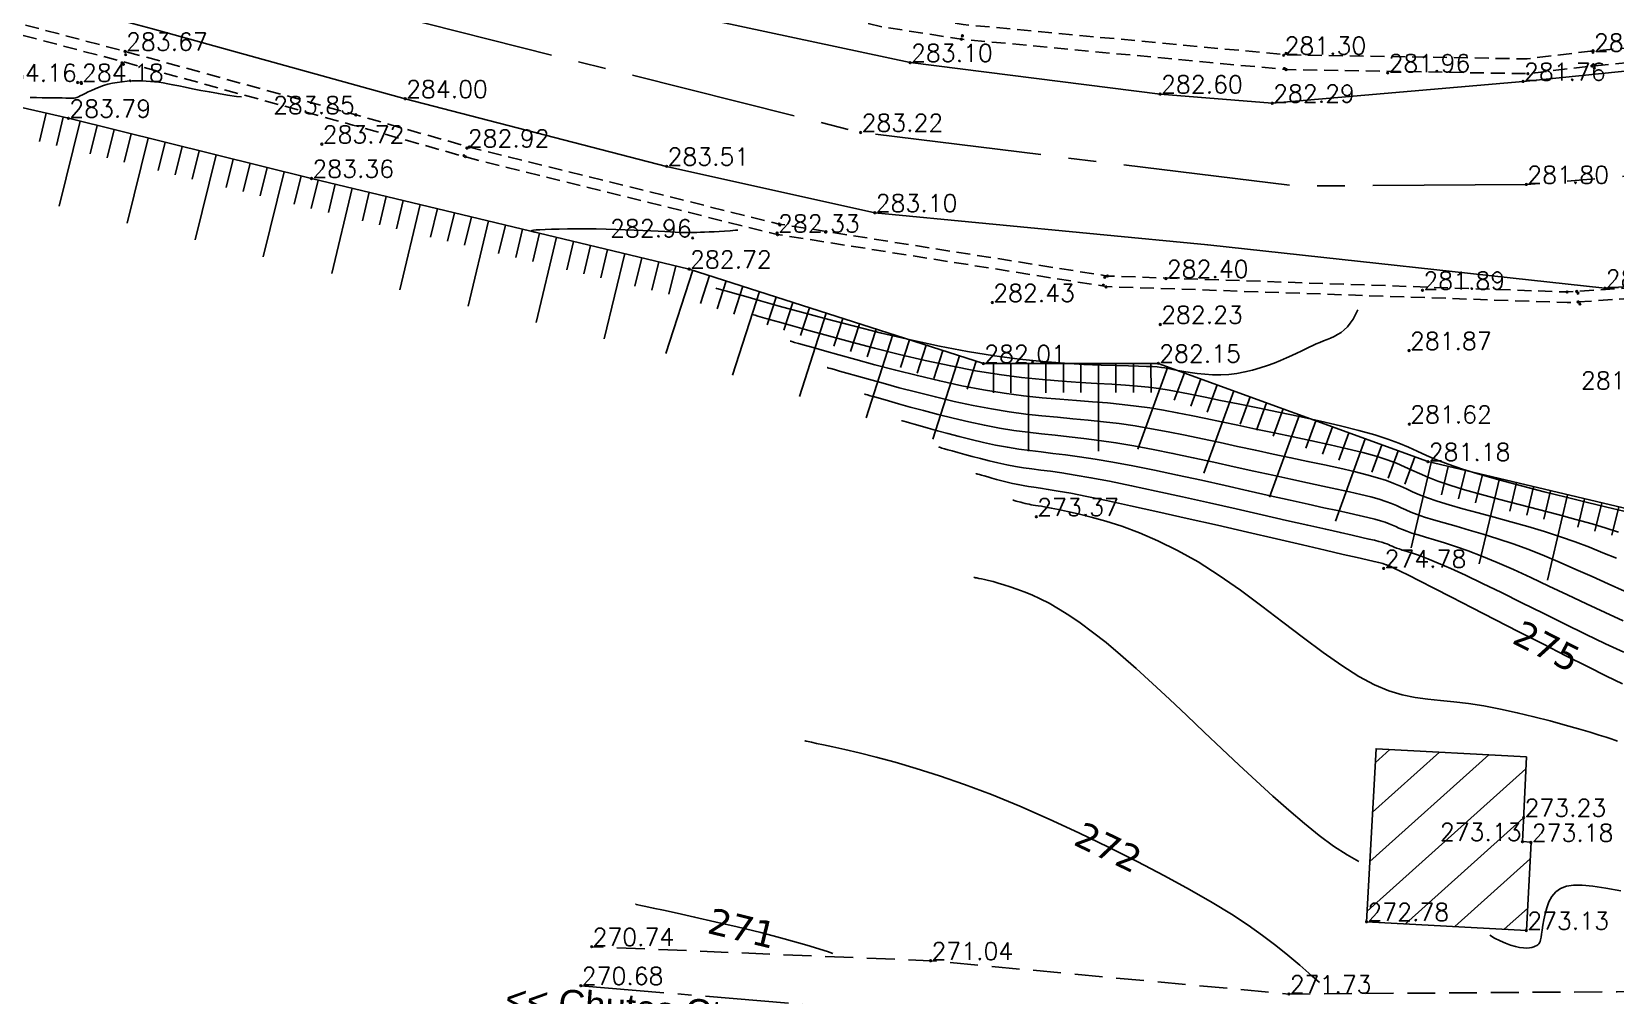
# Model space of a CAD drawing. Extents: x 524954 to 526204, y 9523489 to 9524010.
# Drawn here: x 525035.3 to 525125.8, y 9523723.8 to 9523778.9 of the extents above; entities that cross this region are included whole.
import ezdxf
from ezdxf.enums import TextEntityAlignment as Align

# ---------------------------------------------------------------- set-up
doc = ezdxf.new("R2010")
doc.units = 0
doc.header["$PDMODE"] = 33
doc.header["$PDSIZE"] = 0.1
doc.linetypes.add('AXES2', pattern=[28.575, 19.05, -3.175, 3.175, -3.175])
doc.linetypes.add('CACHE2', pattern=[4.7625, 3.175, -1.5875])
for name, color, linetype in [('Axe_Piste', 3, 'AXES2'), ('Axe_Route_Existante', 1, 'AXES2'), ('Bati', 6, 'Continuous'), ('Bati_H', 1, 'Continuous'), ('Bord_Route_Existante', 6, 'Continuous'), ('Borde_Piste', 7, 'CACHE2'), ('Caniveau', 5, 'CACHE2'), ('Cloture', 7, 'Continuous'), ('CN_01_00', 3, 'Continuous'), ('CN_02_00', 4, 'Continuous'), ('CN_05_00', 6, 'Continuous'), ('CN_10_00', 1, 'Continuous'), ('Cotation Courbes de niveau', 7, 'Continuous'), ('Haut_Talus', 30, 'Continuous'), ('Talus', 2, 'Continuous'), ('TopoAlt', 3, 'Continuous'), ('TOPOJIS', 7, 'Continuous'), ('Toponomie', 7, 'CACHE2')]:
    doc.layers.add(name, color=color, linetype=linetype)
doc.styles.add('Simplex 1.0', font='Simplex.shx', dxfattribs={"width": 0.99, "height": 1})
doc.styles.get("Standard").update_dxf_attribs({"font": 'arial.ttf'})
doc.styles.add('Verdana 1.0', font='verdana.ttf', dxfattribs={"width": 0.99, "height": 1})

# ---------------------------------------------------------------- blocks, each defined once
blk = doc.blocks.new('TCPOINT M')
at = {"color": 0}
blk.add_point((0, 0), dxfattribs=at)
at = {"layer": 'TopoAlt', "style": 'Simplex 1.0', "width": 0.99}
blk.add_attdef('ALT', (0.15, 0.15), '', height=1, dxfattribs=at)

msp = doc.modelspace()

# ---------------------------------------------------------------- hatches: boundary and pattern name
at = {"layer": 'Bati_H'}
h = msp.add_hatch(dxfattribs=at)
h.set_pattern_fill('_U', color=256, scale=2, angle=221.86122, style=0, pattern_type=0)
h.set_pattern_definition([(221.86122381, (0, 0), (1.3346573464, -1.4895266925), [])])
h.paths.add_polyline_path([(525120.684, 9523727.547), (525111.558, 9523728.048), (525112.1, 9523737.924), (525120.691, 9523737.453), (525120.462, 9523732.619), (525120.943, 9523732.594), (525120.961, 9523732.593)])

# ---------------------------------------------------------------- linework, layer by layer
at = {"layer": 'Axe_Piste', "ltscale": 0.25, "flags": 128}
msp.add_lwpolyline([(525066.696, 9523724.397), (525085.951, 9523722.773), (525106.549, 9523720.679), (525125.937, 9523721.609), (525145.104, 9523722.079), (525164.844, 9523721.17), (525176.151, 9523721.612), (525180.37, 9523722.005), (525195.763, 9523727.11), (525207.279, 9523734.847)], dxfattribs=at)
at = {"layer": 'Axe_Route_Existante', "ltscale": 0.5, "flags": 128}
msp.add_lwpolyline([(524973.101, 9523802.49), (525007.26, 9523792.779), (525027.54, 9523787.364), (525056.127, 9523779.755), (525082.674, 9523773.102), (525107.546, 9523770.048), (525120.684, 9523770.139), (525151.777, 9523772.648), (525176.899, 9523773.894), (525199.324, 9523771.095), (525218.337, 9523765.264), (525227.192, 9523761.534), (525233.843, 9523758.094), (525246.468, 9523751.167), (525256.506, 9523745.531), (525267.014, 9523739.694), (525277.691, 9523733.704), (525288.849, 9523727.299), (525294.632, 9523724.022), (525301.927, 9523719.966), (525310.691, 9523715.333), (525328.32, 9523705.784), (525328.32, 9523705.784), (525337.316, 9523700.691), (525351.138, 9523692.703), (525363.696, 9523685.45), (525368.801, 9523682.627), (525375.475, 9523679.109), (525390.225, 9523670.468), (525400.9, 9523665.019), (525419.619, 9523658.456), (525435.368, 9523656.046), (525454.334, 9523656.625), (525476.288, 9523660.734), (525488.784, 9523664.768), (525501.859, 9523668.012), (525521.809, 9523675.315), (525541.116, 9523687.802), (525552.62, 9523697.708), (525562.351, 9523710.18), (525568.681, 9523722.572), (525575.059, 9523738.704), (525576.995, 9523751.051), (525577.798, 9523776.069), (525576.166, 9523799.52), (525574.181, 9523815.429), (525572.049, 9523834.204), (525569.92, 9523851.041), (525567.326, 9523868.19), (525565.579, 9523885.379), (525563.689, 9523903.219), (525561.356, 9523920.701), (525558.839, 9523938.161)], dxfattribs=at)
at = {"layer": 'Bati', "flags": 128}
msp.add_lwpolyline([(525120.684, 9523727.547), (525111.558, 9523728.048), (525112.1, 9523737.924), (525120.691, 9523737.453), (525120.462, 9523732.619), (525120.943, 9523732.594), (525120.961, 9523732.593)], close=True, dxfattribs=at)
at = {"layer": 'Bord_Route_Existante', "flags": 128}
for points in [[(525221.578, 9523770.941), (525214.394, 9523773.56), (525201.773, 9523777.091), (525187.993, 9523779.477), (525178.148, 9523780.174), (525172.157, 9523780.555), (525166.33, 9523780.26), (525154.489, 9523779.368), (525145.368, 9523778.551), (525120.497, 9523776.02), (525106.173, 9523774.773), (525099.776, 9523775.298), (525085.501, 9523777.091), (525074.621, 9523779.414), (525059.705, 9523783.331), (525044.394, 9523787.379), (525028.625, 9523791.594), (525012.747, 9523795.824), (524999.188, 9523799.53), (524974.162, 9523806.373)], [(525125.167, 9523764.211), (525102.493, 9523766.683), (525102.493, 9523766.683), (525083.482, 9523768.521), (525071.595, 9523771.17), (525056.669, 9523775.03), (525042.24, 9523779.013), (525025.367, 9523783.534), (525010.659, 9523787.6), (524993.307, 9523792.15), (524972.341, 9523799.079)]]:
    msp.add_lwpolyline(points, dxfattribs=at)
at = {"layer": 'Borde_Piste', "ltscale": 0.5, "flags": 128}
msp.add_lwpolyline([(525212.973, 9523742.341), (525203.898, 9523734.41), (525194.217, 9523728.943), (525187.982, 9523726.885), (525179.245, 9523725.54), (525165.092, 9523724.478), (525145.1, 9523724.771), (525125.872, 9523724.052), (525107.126, 9523723.919), (525086.665, 9523725.819), (525067.313, 9523726.621)], dxfattribs=at)
at = {"layer": 'Caniveau', "ltscale": 0.25, "flags": 128}
for points in [[(524975.141, 9523808.618), (525000.68, 9523801.804), (525030.01, 9523793.854), (525045.477, 9523789.732), (525059.166, 9523786.012), (525065.902, 9523784.25), (525084.094, 9523779.959), (525088.525, 9523779.269), (525107.014, 9523777.537), (525120.727, 9523777.307), (525124.339, 9523777.743), (525144.189, 9523779.476), (525152.038, 9523780.016), (525158.051, 9523780.697), (525172.163, 9523781.399), (525172.115, 9523781.335), (525186.089, 9523780.714), (525201.95, 9523777.916), (525212.887, 9523775.146), (525221.806, 9523771.933), (525221.948, 9523771.873)], [(525221.578, 9523770.941), (525212.633, 9523774.341), (525201.773, 9523777.091), (525185.999, 9523779.874), (525185.993, 9523779.938), (525172.157, 9523780.555), (525158.119, 9523779.856), (525152.114, 9523779.177), (525144.255, 9523778.635), (525124.426, 9523776.904), (525120.771, 9523776.463), (525106.967, 9523776.694), (525088.421, 9523778.432), (525083.932, 9523779.131), (525065.698, 9523783.432), (525058.949, 9523785.198), (525045.258, 9523788.918), (525029.791, 9523793.04), (525029.791, 9523793.04), (525029.791, 9523793.04), (525029.791, 9523793.04), (525000.461, 9523800.99), (524974.924, 9523807.804)], [(525212.523, 9523742.362), (525215.682, 9523749.328), (525216.089, 9523753.459), (525215.342, 9523755.852), (525214.458, 9523757.799), (525213.085, 9523759.336), (525209.663, 9523761.362), (525205.234, 9523762.825), (525198.525, 9523764.528), (525180.8, 9523767.044), (525180.8, 9523767.044), (525161.56, 9523766.927), (525152.174, 9523766.206), (525142.387, 9523765.292), (525123.561, 9523764.031), (525123.01, 9523764), (525096.766, 9523764.91), (525078.02, 9523767.878), (525060.334, 9523772.269), (525053.844, 9523774.11), (525040.68, 9523777.734), (525026.599, 9523781.449), (525022.238, 9523782.572), (525005.16, 9523787.075), (524971.887, 9523797.649)], [(525211.995, 9523742.614), (525215.039, 9523749.294), (525215.396, 9523753.333), (525214.887, 9523755.405), (525213.976, 9523757.187), (525212.811, 9523758.664), (525209.418, 9523760.747), (525205.065, 9523762.245), (525198.408, 9523763.935), (525180.739, 9523766.443), (525180.739, 9523766.443), (525161.591, 9523766.325), (525152.225, 9523765.605), (525142.435, 9523764.691), (525123.599, 9523763.429), (525123.017, 9523763.396), (525096.708, 9523764.308), (525077.9, 9523767.286), (525060.179, 9523771.686), (525053.682, 9523773.529), (525040.523, 9523777.152), (525026.447, 9523780.866), (525022.086, 9523781.988), (525004.992, 9523786.496), (524971.704, 9523797.075)]]:
    msp.add_lwpolyline(points, dxfattribs=at)
at = {"layer": 'Cloture', "flags": 128}
for points in [[(525125.167, 9523764.211), (525144.506, 9523765.617), (525155.934, 9523766.66), (525166.063, 9523767.401), (525176.444, 9523767.315)], [(525111.558, 9523728.048), (525112.1, 9523737.924), (525120.691, 9523737.453)]]:
    msp.add_lwpolyline(points, dxfattribs=at)
at = {"layer": 'CN_01_00', "flags": 128}
for points, elevation in [([(525064.103, 9523767.409), (525064.103, 9523767.409), (525064.102, 9523767.409), (525064.097, 9523767.41), (525064.09, 9523767.412), (525064.077, 9523767.415), (525064.057, 9523767.42), (525064.03, 9523767.427), (525063.994, 9523767.436), (525063.95, 9523767.447), (525063.907, 9523767.46), (525063.878, 9523767.475), (525063.875, 9523767.49), (525063.909, 9523767.507), (525063.992, 9523767.523), (525064.137, 9523767.539), (525064.354, 9523767.554), (525064.653, 9523767.568), (525065.025, 9523767.58), (525065.458, 9523767.589), (525065.941, 9523767.596), (525066.462, 9523767.599), (525067.009, 9523767.599), (525067.57, 9523767.595), (525068.134, 9523767.586), (525068.69, 9523767.572), (525069.23, 9523767.554), (525069.749, 9523767.533), (525070.241, 9523767.511), (525070.7, 9523767.488), (525071.119, 9523767.465), (525071.494, 9523767.445), (525071.818, 9523767.427), (525072.088, 9523767.412), (525072.311, 9523767.401), (525072.5, 9523767.394), (525072.665, 9523767.39), (525072.818, 9523767.388), (525072.969, 9523767.389), (525073.13, 9523767.392), (525073.311, 9523767.397), (525073.522, 9523767.404), (525073.76, 9523767.413), (525074.021, 9523767.424), (525074.302, 9523767.438), (525074.597, 9523767.454), (525074.903, 9523767.474), (525075.216, 9523767.498), (525075.531, 9523767.525), (525075.654, 9523767.537)], 283), ([(525076.527, 9523762.705), (525076.532, 9523762.704), (525076.563, 9523762.695), (525076.646, 9523762.672), (525076.809, 9523762.626), (525077.077, 9523762.55), (525077.477, 9523762.437), (525078.035, 9523762.279), (525078.778, 9523762.069), (525079.722, 9523761.803), (525080.841, 9523761.492), (525082.099, 9523761.151), (525083.461, 9523760.795), (525084.892, 9523760.437), (525086.355, 9523760.093), (525087.814, 9523759.778), (525089.235, 9523759.506), (525090.586, 9523759.288), (525091.861, 9523759.12), (525093.057, 9523758.993), (525094.173, 9523758.898), (525095.205, 9523758.828), (525096.153, 9523758.775), (525097.015, 9523758.729), (525097.787, 9523758.682), (525098.475, 9523758.628), (525099.101, 9523758.563), (525099.695, 9523758.484), (525100.287, 9523758.39), (525100.906, 9523758.278), (525101.582, 9523758.145), (525102.343, 9523757.991), (525103.22, 9523757.812), (525104.231, 9523757.608), (525105.346, 9523757.381), (525106.527, 9523757.138), (525107.734, 9523756.884), (525108.926, 9523756.622), (525110.065, 9523756.358), (525111.11, 9523756.097), (525112.022, 9523755.844), (525112.776, 9523755.602), (525113.402, 9523755.369), (525113.946, 9523755.139), (525114.455, 9523754.908), (525114.973, 9523754.671), (525115.546, 9523754.423), (525116.221, 9523754.16), (525117.042, 9523753.877), (525118.04, 9523753.572), (525119.181, 9523753.251), (525120.414, 9523752.923), (525121.691, 9523752.597), (525122.962, 9523752.282), (525124.177, 9523751.987), (525125.286, 9523751.72), (525126.24, 9523751.491)], 281), ([(525080.767, 9523759.68), (525080.77, 9523759.679), (525080.793, 9523759.673), (525080.855, 9523759.655), (525080.975, 9523759.622), (525081.173, 9523759.566), (525081.468, 9523759.482), (525081.88, 9523759.366), (525082.428, 9523759.211), (525083.124, 9523759.015), (525083.95, 9523758.785), (525084.878, 9523758.534), (525085.884, 9523758.27), (525086.939, 9523758.007), (525088.018, 9523757.753), (525089.095, 9523757.521), (525090.144, 9523757.32), (525091.143, 9523757.159), (525092.097, 9523757.031), (525093.016, 9523756.929), (525093.909, 9523756.843), (525094.787, 9523756.764), (525095.66, 9523756.684), (525096.537, 9523756.594), (525097.429, 9523756.485), (525098.343, 9523756.35), (525099.279, 9523756.192), (525100.234, 9523756.013), (525101.206, 9523755.819), (525102.193, 9523755.612), (525103.191, 9523755.398), (525104.199, 9523755.179), (525105.213, 9523754.96), (525106.23, 9523754.744), (525107.235, 9523754.533), (525108.215, 9523754.327), (525109.153, 9523754.126), (525110.034, 9523753.931), (525110.844, 9523753.744), (525111.567, 9523753.563), (525112.188, 9523753.391), (525112.699, 9523753.227), (525113.124, 9523753.069), (525113.493, 9523752.913), (525113.838, 9523752.756), (525114.19, 9523752.595), (525114.579, 9523752.427), (525115.036, 9523752.249), (525115.594, 9523752.057), (525116.272, 9523751.849), (525117.057, 9523751.626), (525117.923, 9523751.388), (525118.847, 9523751.137), (525119.803, 9523750.874), (525120.768, 9523750.601), (525121.717, 9523750.318), (525122.625, 9523750.027), (525123.476, 9523749.729), (525124.28, 9523749.425), (525125.057, 9523749.115), (525125.826, 9523748.8)], 279), ([(525085.007, 9523756.655), (525085.009, 9523756.655), (525085.024, 9523756.651), (525085.063, 9523756.639), (525085.141, 9523756.617), (525085.268, 9523756.581), (525085.459, 9523756.528), (525085.724, 9523756.453), (525086.078, 9523756.353), (525086.527, 9523756.226), (525087.059, 9523756.078), (525087.658, 9523755.916), (525088.306, 9523755.746), (525088.986, 9523755.576), (525089.682, 9523755.413), (525090.377, 9523755.263), (525091.053, 9523755.133), (525091.699, 9523755.029), (525092.332, 9523754.942), (525092.974, 9523754.865), (525093.645, 9523754.787), (525094.369, 9523754.7), (525095.166, 9523754.594), (525096.059, 9523754.46), (525097.07, 9523754.288), (525098.21, 9523754.073), (525099.456, 9523753.821), (525100.773, 9523753.543), (525102.125, 9523753.248), (525103.479, 9523752.947), (525104.8, 9523752.65), (525106.054, 9523752.367), (525107.206, 9523752.108), (525108.229, 9523751.881), (525109.124, 9523751.684), (525109.902, 9523751.515), (525110.572, 9523751.368), (525111.143, 9523751.241), (525111.623, 9523751.129), (525112.024, 9523751.03), (525112.353, 9523750.939), (525112.622, 9523750.852), (525112.846, 9523750.769), (525113.04, 9523750.687), (525113.222, 9523750.605), (525113.406, 9523750.52), (525113.611, 9523750.432), (525113.852, 9523750.338), (525114.145, 9523750.237), (525114.504, 9523750.126), (525114.933, 9523750), (525115.432, 9523749.853), (525116.002, 9523749.677), (525116.644, 9523749.467), (525117.359, 9523749.215), (525118.147, 9523748.916), (525119.01, 9523748.563), (525119.944, 9523748.153), (525120.938, 9523747.697), (525121.975, 9523747.209), (525123.037, 9523746.703), (525124.11, 9523746.194), (525125.176, 9523745.695), (525126.22, 9523745.222)], 277), ([(525111.121, 9523731.486), (525110.454, 9523731.859), (525109.676, 9523732.37), (525108.86, 9523732.973), (525108.007, 9523733.655), (525107.121, 9523734.409), (525106.204, 9523735.223), (525105.259, 9523736.088), (525104.288, 9523736.993), (525103.297, 9523737.927), (525102.295, 9523738.876), (525101.293, 9523739.824), (525100.303, 9523740.754), (525099.335, 9523741.65), (525098.402, 9523742.498), (525097.514, 9523743.279), (525096.682, 9523743.98), (525095.917, 9523744.587), (525095.214, 9523745.107), (525094.568, 9523745.547), (525093.974, 9523745.917), (525093.427, 9523746.226), (525092.92, 9523746.484), (525092.45, 9523746.7), (525092.01, 9523746.882), (525091.596, 9523747.038), (525091.209, 9523747.173), (525090.851, 9523747.286), (525090.524, 9523747.382), (525090.23, 9523747.461), (525089.971, 9523747.525), (525089.749, 9523747.576), (525089.566, 9523747.617), (525089.422, 9523747.648), (525089.314, 9523747.672), (525089.236, 9523747.689), (525089.185, 9523747.7), (525089.153, 9523747.707), (525089.137, 9523747.711), (525089.131, 9523747.712), (525089.13, 9523747.712)], 273), ([(525126.082, 9523729.803), (525125.215, 9523729.958), (525124.485, 9523730.069), (525123.878, 9523730.131), (525123.377, 9523730.135), (525122.967, 9523730.076), (525122.634, 9523729.947), (525122.363, 9523729.745), (525122.146, 9523729.482), (525121.975, 9523729.176), (525121.845, 9523728.843), (525121.748, 9523728.499), (525121.677, 9523728.16), (525121.626, 9523727.843), (525121.587, 9523727.565), (525121.554, 9523727.338), (525121.525, 9523727.158), (525121.496, 9523727.02), (525121.465, 9523726.915), (525121.43, 9523726.837), (525121.388, 9523726.778), (525121.337, 9523726.732), (525121.273, 9523726.692), (525121.195, 9523726.651), (525121.101, 9523726.613), (525120.988, 9523726.58), (525120.853, 9523726.557), (525120.695, 9523726.547), (525120.511, 9523726.554), (525120.299, 9523726.581), (525120.057, 9523726.631), (525119.784, 9523726.709), (525119.488, 9523726.815), (525119.18, 9523726.948), (525118.868, 9523727.109), (525118.597, 9523727.277)], 273), ([(525081.089, 9523726.226), (525080.774, 9523726.342), (525079.591, 9523726.715), (525078.303, 9523727.079), (525076.965, 9523727.427), (525075.631, 9523727.752), (525074.355, 9523728.048), (525073.193, 9523728.309), (525072.2, 9523728.527), (525071.415, 9523728.699), (525070.826, 9523728.828), (525070.403, 9523728.92), (525070.12, 9523728.982), (525069.948, 9523729.02), (525069.86, 9523729.039), (525069.827, 9523729.046), (525069.823, 9523729.047)], 271)]:
    msp.add_lwpolyline(points, dxfattribs=dict(at, elevation=elevation))
at = {"layer": 'CN_02_00', "flags": 128}
for points, elevation in [([(525035.248, 9523775.103), (525035.606, 9523775.097), (525035.948, 9523775.091), (525036.273, 9523775.086), (525036.574, 9523775.082), (525036.846, 9523775.077), (525037.086, 9523775.073), (525037.289, 9523775.068), (525037.452, 9523775.062), (525037.58, 9523775.059), (525037.684, 9523775.059), (525037.77, 9523775.065), (525037.849, 9523775.079), (525037.927, 9523775.102), (525038.013, 9523775.138), (525038.116, 9523775.188), (525038.242, 9523775.254), (525038.392, 9523775.331), (525038.563, 9523775.418), (525038.755, 9523775.51), (525038.965, 9523775.603), (525039.192, 9523775.694), (525039.433, 9523775.779), (525039.689, 9523775.854), (525039.955, 9523775.915), (525040.23, 9523775.965), (525040.51, 9523776.002), (525040.792, 9523776.028), (525041.072, 9523776.044), (525041.348, 9523776.051), (525041.616, 9523776.049), (525041.872, 9523776.04), (525042.116, 9523776.024), (525042.353, 9523776), (525042.592, 9523775.969), (525042.842, 9523775.93), (525043.11, 9523775.883), (525043.405, 9523775.826), (525043.735, 9523775.761), (525044.108, 9523775.685), (525044.53, 9523775.601), (525044.993, 9523775.51), (525045.486, 9523775.417), (525046, 9523775.326), (525046.522, 9523775.241), (525047.044, 9523775.165), (525047.32, 9523775.132)], 284), ([(525074.408, 9523764.218), (525074.413, 9523764.216), (525074.447, 9523764.206), (525074.542, 9523764.18), (525074.726, 9523764.128), (525075.029, 9523764.042), (525075.482, 9523763.914), (525076.113, 9523763.736), (525076.953, 9523763.498), (525078.021, 9523763.197), (525079.286, 9523762.846), (525080.709, 9523762.46), (525082.25, 9523762.057), (525083.868, 9523761.652), (525085.523, 9523761.264), (525087.174, 9523760.907), (525088.781, 9523760.599), (525090.308, 9523760.353), (525091.743, 9523760.164), (525093.078, 9523760.024), (525094.305, 9523759.926), (525095.415, 9523759.86), (525096.4, 9523759.82), (525097.254, 9523759.796), (525097.967, 9523759.781), (525098.537, 9523759.767), (525098.985, 9523759.753), (525099.335, 9523759.737), (525099.612, 9523759.717), (525099.841, 9523759.693), (525100.049, 9523759.662), (525100.259, 9523759.624), (525100.498, 9523759.577), (525100.784, 9523759.52), (525101.117, 9523759.459), (525101.489, 9523759.399), (525101.893, 9523759.344), (525102.323, 9523759.301), (525102.771, 9523759.275), (525103.23, 9523759.271), (525103.693, 9523759.295), (525104.155, 9523759.349), (525104.609, 9523759.432), (525105.053, 9523759.538), (525105.484, 9523759.662), (525105.896, 9523759.798), (525106.287, 9523759.942), (525106.653, 9523760.088), (525106.989, 9523760.231), (525107.295, 9523760.368), (525107.572, 9523760.497), (525107.825, 9523760.619), (525108.059, 9523760.733), (525108.278, 9523760.84), (525108.487, 9523760.941), (525108.69, 9523761.035), (525108.892, 9523761.122), (525109.096, 9523761.204), (525109.301, 9523761.284), (525109.506, 9523761.368), (525109.709, 9523761.46), (525109.908, 9523761.566), (525110.102, 9523761.69), (525110.287, 9523761.836), (525110.464, 9523762.011), (525110.63, 9523762.217), (525110.785, 9523762.453), (525110.931, 9523762.714), (525111.063, 9523762.983)], 282), ([(525082.887, 9523758.168), (525082.89, 9523758.167), (525082.908, 9523758.162), (525082.959, 9523758.147), (525083.058, 9523758.119), (525083.22, 9523758.073), (525083.463, 9523758.005), (525083.802, 9523757.909), (525084.253, 9523757.782), (525084.825, 9523757.62), (525085.504, 9523757.432), (525086.268, 9523757.225), (525087.095, 9523757.008), (525087.963, 9523756.791), (525088.85, 9523756.583), (525089.736, 9523756.392), (525090.598, 9523756.227), (525091.421, 9523756.094), (525092.215, 9523755.987), (525092.995, 9523755.897), (525093.777, 9523755.815), (525094.578, 9523755.732), (525095.413, 9523755.639), (525096.298, 9523755.527), (525097.249, 9523755.387), (525098.277, 9523755.212), (525099.367, 9523755.006), (525100.503, 9523754.778), (525101.666, 9523754.533), (525102.836, 9523754.28), (525103.996, 9523754.024), (525105.126, 9523753.773), (525106.209, 9523753.534), (525107.229, 9523753.313), (525108.18, 9523753.109), (525109.058, 9523752.921), (525109.862, 9523752.747), (525110.588, 9523752.586), (525111.234, 9523752.436), (525111.796, 9523752.297), (525112.271, 9523752.165), (525112.661, 9523752.04), (525112.985, 9523751.919), (525113.267, 9523751.8), (525113.53, 9523751.68), (525113.798, 9523751.558), (525114.095, 9523751.429), (525114.444, 9523751.293), (525114.869, 9523751.147), (525115.388, 9523750.988), (525115.995, 9523750.813), (525116.678, 9523750.62), (525117.424, 9523750.407), (525118.223, 9523750.17), (525119.063, 9523749.908), (525119.932, 9523749.617), (525120.817, 9523749.295), (525121.71, 9523748.941), (525122.609, 9523748.561), (525123.516, 9523748.162), (525124.432, 9523747.752), (525125.357, 9523747.338), (525126.294, 9523746.927)], 278), ([(525126.244, 9523743.429), (525125.197, 9523743.916), (525124.059, 9523744.463), (525122.863, 9523745.05), (525121.643, 9523745.654), (525120.433, 9523746.255), (525119.267, 9523746.833), (525118.179, 9523747.365), (525117.202, 9523747.831), (525116.362, 9523748.215), (525115.654, 9523748.522), (525115.065, 9523748.763), (525114.58, 9523748.947), (525114.186, 9523749.085), (525113.871, 9523749.188), (525113.62, 9523749.265), (525113.421, 9523749.327), (525113.26, 9523749.382), (525113.127, 9523749.434), (525113.015, 9523749.482), (525112.913, 9523749.529), (525112.814, 9523749.574), (525112.707, 9523749.619), (525112.584, 9523749.665), (525112.436, 9523749.712), (525112.252, 9523749.763), (525112.013, 9523749.822), (525111.697, 9523749.896), (525111.282, 9523749.989), (525110.746, 9523750.109), (525110.069, 9523750.26), (525109.228, 9523750.449), (525108.202, 9523750.682), (525106.982, 9523750.961), (525105.605, 9523751.276), (525104.122, 9523751.614), (525102.585, 9523751.963), (525101.042, 9523752.307), (525099.545, 9523752.636), (525098.144, 9523752.934), (525096.89, 9523753.189), (525095.82, 9523753.392), (525094.919, 9523753.549), (525094.159, 9523753.668), (525093.513, 9523753.76), (525092.953, 9523753.833), (525092.45, 9523753.898), (525091.978, 9523753.964), (525091.507, 9523754.04), (525091.017, 9523754.134), (525090.514, 9523754.243), (525090.01, 9523754.361), (525089.517, 9523754.484), (525089.047, 9523754.607), (525088.613, 9523754.725), (525088.228, 9523754.832), (525087.903, 9523754.924), (525087.646, 9523754.996), (525087.454, 9523755.05), (525087.316, 9523755.089), (525087.224, 9523755.115), (525087.168, 9523755.131), (525087.139, 9523755.139), (525087.128, 9523755.142), (525087.127, 9523755.143)], 276), ([(525125.889, 9523738.353), (525125.743, 9523738.409), (525125.533, 9523738.484), (525125.239, 9523738.581), (525124.841, 9523738.707), (525124.32, 9523738.864), (525123.664, 9523739.056), (525122.892, 9523739.275), (525122.033, 9523739.508), (525121.112, 9523739.745), (525120.159, 9523739.975), (525119.199, 9523740.186), (525118.261, 9523740.368), (525117.372, 9523740.51), (525116.551, 9523740.606), (525115.785, 9523740.677), (525115.052, 9523740.75), (525114.33, 9523740.849), (525113.598, 9523741.003), (525112.834, 9523741.237), (525112.017, 9523741.578), (525111.124, 9523742.052), (525110.141, 9523742.675), (525109.078, 9523743.423), (525107.952, 9523744.261), (525106.777, 9523745.154), (525105.572, 9523746.069), (525104.353, 9523746.969), (525103.135, 9523747.821), (525101.936, 9523748.589), (525100.77, 9523749.247), (525099.65, 9523749.798), (525098.586, 9523750.253), (525097.589, 9523750.623), (525096.668, 9523750.919), (525095.836, 9523751.151), (525095.101, 9523751.332), (525094.475, 9523751.471), (525093.965, 9523751.578), (525093.558, 9523751.66), (525093.239, 9523751.721), (525092.993, 9523751.764), (525092.803, 9523751.795), (525092.654, 9523751.817), (525092.53, 9523751.835), (525092.416, 9523751.854), (525092.298, 9523751.876), (525092.178, 9523751.902), (525092.057, 9523751.931), (525091.939, 9523751.96), (525091.827, 9523751.99), (525091.723, 9523752.018), (525091.63, 9523752.043), (525091.552, 9523752.065), (525091.491, 9523752.083), (525091.445, 9523752.096), (525091.412, 9523752.105), (525091.39, 9523752.111), (525091.376, 9523752.115), (525091.369, 9523752.117), (525091.367, 9523752.118), (525091.366, 9523752.118)], 274), ([(525108.876, 9523724.569), (525108.439, 9523724.952), (525107.744, 9523725.56), (525107.066, 9523726.137), (525106.372, 9523726.699), (525105.626, 9523727.265), (525104.794, 9523727.85), (525103.843, 9523728.47), (525102.737, 9523729.143), (525101.454, 9523729.88), (525100.017, 9523730.666), (525098.462, 9523731.481), (525096.823, 9523732.306), (525095.137, 9523733.121), (525093.437, 9523733.905), (525091.76, 9523734.64), (525090.139, 9523735.305), (525088.607, 9523735.885), (525087.175, 9523736.382), (525085.85, 9523736.804), (525084.639, 9523737.157), (525083.551, 9523737.449), (525082.591, 9523737.686), (525081.768, 9523737.877), (525081.089, 9523738.027), (525080.557, 9523738.143), (525080.157, 9523738.231), (525079.87, 9523738.294), (525079.678, 9523738.336), (525079.561, 9523738.361), (525079.502, 9523738.374), (525079.48, 9523738.379), (525079.476, 9523738.38)], 272)]:
    msp.add_lwpolyline(points, dxfattribs=dict(at, elevation=elevation))
at = {"layer": 'CN_05_00', "elevation": 275, "flags": 128}
msp.add_lwpolyline([(525126.173, 9523741.628), (525125.262, 9523742.069), (525124.174, 9523742.61), (525122.941, 9523743.231), (525121.615, 9523743.906), (525120.249, 9523744.605), (525118.892, 9523745.302), (525117.596, 9523745.969), (525116.413, 9523746.577), (525115.394, 9523747.099), (525114.577, 9523747.514), (525113.95, 9523747.829), (525113.485, 9523748.059), (525113.157, 9523748.217), (525112.941, 9523748.318), (525112.809, 9523748.375), (525112.736, 9523748.403), (525112.697, 9523748.416), (525112.667, 9523748.426), (525112.644, 9523748.436), (525112.623, 9523748.445), (525112.605, 9523748.453), (525112.587, 9523748.461), (525112.568, 9523748.469), (525112.546, 9523748.477), (525112.519, 9523748.486), (525112.481, 9523748.496), (525112.403, 9523748.515), (525112.251, 9523748.55), (525111.991, 9523748.61), (525111.59, 9523748.703), (525111.013, 9523748.836), (525110.227, 9523749.017), (525109.199, 9523749.256), (525107.909, 9523749.555), (525106.409, 9523749.902), (525104.766, 9523750.282), (525103.044, 9523750.677), (525101.311, 9523751.072), (525099.634, 9523751.45), (525098.078, 9523751.795), (525096.711, 9523752.091), (525095.581, 9523752.325), (525094.672, 9523752.504), (525093.95, 9523752.636), (525093.381, 9523752.732), (525092.932, 9523752.801), (525092.568, 9523752.854), (525092.256, 9523752.899), (525091.961, 9523752.947), (525091.658, 9523753.005), (525091.346, 9523753.072), (525091.033, 9523753.146), (525090.728, 9523753.222), (525090.437, 9523753.298), (525090.168, 9523753.371), (525089.929, 9523753.438), (525089.727, 9523753.494), (525089.569, 9523753.539), (525089.449, 9523753.573), (525089.364, 9523753.597), (525089.307, 9523753.613), (525089.272, 9523753.623), (525089.254, 9523753.628), (525089.248, 9523753.63), (525089.247, 9523753.63)], dxfattribs=at)
at = {"layer": 'CN_10_00', "elevation": 280, "flags": 128}
msp.add_lwpolyline([(525078.647, 9523761.193), (525078.651, 9523761.192), (525078.678, 9523761.184), (525078.75, 9523761.163), (525078.892, 9523761.124), (525079.125, 9523761.058), (525079.472, 9523760.959), (525079.957, 9523760.822), (525080.603, 9523760.64), (525081.423, 9523760.409), (525082.395, 9523760.139), (525083.489, 9523759.842), (525084.672, 9523759.533), (525085.915, 9523759.222), (525087.187, 9523758.923), (525088.455, 9523758.649), (525089.689, 9523758.413), (525090.865, 9523758.223), (525091.979, 9523758.075), (525093.036, 9523757.961), (525094.041, 9523757.871), (525094.996, 9523757.796), (525095.907, 9523757.729), (525096.776, 9523757.661), (525097.608, 9523757.584), (525098.409, 9523757.489), (525099.19, 9523757.377), (525099.964, 9523757.249), (525100.747, 9523757.104), (525101.549, 9523756.945), (525102.386, 9523756.772), (525103.271, 9523756.585), (525104.217, 9523756.386), (525105.23, 9523756.176), (525106.291, 9523755.957), (525107.371, 9523755.732), (525108.443, 9523755.505), (525109.48, 9523755.276), (525110.455, 9523755.051), (525111.339, 9523754.83), (525112.105, 9523754.618), (525112.737, 9523754.415), (525113.263, 9523754.219), (525113.72, 9523754.026), (525114.146, 9523753.832), (525114.581, 9523753.633), (525115.063, 9523753.425), (525115.629, 9523753.204), (525116.318, 9523752.967), (525117.156, 9523752.71), (525118.119, 9523752.438), (525119.169, 9523752.155), (525120.269, 9523751.867), (525121.382, 9523751.578), (525122.472, 9523751.294), (525123.501, 9523751.019), (525124.433, 9523750.759), (525125.24, 9523750.518), (525125.942, 9523750.291)], dxfattribs=at)
at = {"layer": 'Haut_Talus', "flags": 128}
msp.add_lwpolyline([(525196.209, 9523734.666), (525185.666, 9523736.075), (525174.732, 9523738.405), (525167.266, 9523739.353), (525162.456, 9523738.862), (525160.617, 9523739.586), (525160.617, 9523739.586), (525148.449, 9523742.953), (525140.268, 9523745.585), (525128.783, 9523751.058), (525115.061, 9523754.312), (525099.667, 9523759.924), (525089.678, 9523759.911), (525072.881, 9523765.307), (525051.318, 9523770.478), (525037.439, 9523773.912), (525026.483, 9523776.419), (525009.07, 9523781.626), (524998.873, 9523783.305), (524985.831, 9523787.803), (524969.54, 9523790.743)], dxfattribs=at)
at = {"layer": 'Talus'}
for p, q in [((525036.158, 9523774.205), (525035.786, 9523772.58)), ((525037.132, 9523773.982), (525036.761, 9523772.357)), ((525038.104, 9523773.747), (525036.904, 9523768.893)), ((525039.075, 9523773.507), (525038.675, 9523771.889)), ((525040.046, 9523773.267), (525039.646, 9523771.649)), ((525041.017, 9523773.026), (525040.616, 9523771.409)), ((525041.987, 9523772.786), (525040.787, 9523767.933)), ((525042.958, 9523772.546), (525042.558, 9523770.928)), ((525043.929, 9523772.306), (525043.529, 9523770.688)), ((525044.9, 9523772.066), (525044.499, 9523770.448)), ((525045.87, 9523771.826), (525044.67, 9523766.972)), ((525046.841, 9523771.586), (525046.441, 9523769.968)), ((525047.812, 9523771.345), (525047.411, 9523769.727)), ((525048.782, 9523771.105), (525048.382, 9523769.487)), ((525049.753, 9523770.865), (525048.552, 9523766.011)), ((525050.724, 9523770.625), (525050.324, 9523769.007)), ((525051.695, 9523770.387), (525051.307, 9523768.767)), ((525052.668, 9523770.154), (525052.279, 9523768.534)), ((525053.64, 9523769.921), (525052.474, 9523765.059)), ((525054.613, 9523769.688), (525054.224, 9523768.067)), ((525055.585, 9523769.455), (525055.196, 9523767.834)), ((525056.557, 9523769.221), (525056.169, 9523767.601)), ((525057.53, 9523768.988), (525056.364, 9523764.126)), ((525058.502, 9523768.755), (525058.114, 9523767.134)), ((525059.475, 9523768.522), (525059.086, 9523766.901)), ((525060.447, 9523768.289), (525060.058, 9523766.668)), ((525061.42, 9523768.055), (525060.254, 9523763.193)), ((525062.392, 9523767.822), (525062.003, 9523766.201)), ((525063.364, 9523767.589), (525062.976, 9523765.968)), ((525064.337, 9523767.356), (525063.948, 9523765.735)), ((525065.309, 9523767.122), (525064.143, 9523762.26)), ((525066.282, 9523766.889), (525065.893, 9523765.269)), ((525067.254, 9523766.656), (525066.865, 9523765.035)), ((525068.227, 9523766.423), (525067.838, 9523764.802)), ((525069.199, 9523766.19), (525068.033, 9523761.328)), ((525070.171, 9523765.956), (525069.783, 9523764.336)), ((525071.144, 9523765.723), (525070.755, 9523764.103)), ((525072.116, 9523765.49), (525071.728, 9523763.869)), ((525073.084, 9523765.241), (525071.555, 9523760.481)), ((525074.036, 9523764.935), (525073.527, 9523763.349)), ((525074.989, 9523764.63), (525074.479, 9523763.043)), ((525076.893, 9523764.018), (525075.364, 9523759.258)), ((525075.941, 9523764.324), (525075.431, 9523762.737)), ((525077.845, 9523763.712), (525077.335, 9523762.125)), ((525078.797, 9523763.406), (525078.287, 9523761.82)), ((525080.701, 9523762.795), (525079.172, 9523758.034)), ((525079.749, 9523763.101), (525079.239, 9523761.514)), ((525081.653, 9523762.489), (525081.144, 9523760.902)), ((525082.605, 9523762.183), (525082.096, 9523760.596)), ((525083.557, 9523761.877), (525083.048, 9523760.291)), ((525084.509, 9523761.572), (525082.98, 9523756.811)), ((525085.462, 9523761.266), (525084.952, 9523759.679)), ((525086.414, 9523760.96), (525085.904, 9523759.373)), ((525088.318, 9523760.348), (525086.789, 9523755.588)), ((525087.366, 9523760.654), (525086.856, 9523759.067)), ((525089.27, 9523760.043), (525088.76, 9523758.456)), ((525090.249, 9523759.912), (525090.252, 9523758.245)), ((525091.249, 9523759.913), (525091.252, 9523758.247)), ((525092.249, 9523759.915), (525092.256, 9523754.915)), ((525093.249, 9523759.916), (525093.252, 9523758.249)), ((525094.249, 9523759.917), (525094.252, 9523758.251)), ((525095.249, 9523759.918), (525095.252, 9523758.252)), ((525096.249, 9523759.92), (525096.256, 9523754.92)), ((525097.249, 9523759.921), (525097.252, 9523758.254)), ((525098.249, 9523759.922), (525098.252, 9523758.256)), ((525100.214, 9523759.725), (525098.502, 9523755.027)), ((525099.249, 9523759.924), (525099.252, 9523758.257)), ((525101.154, 9523759.382), (525100.583, 9523757.816)), ((525102.093, 9523759.04), (525101.522, 9523757.474)), ((525103.972, 9523758.354), (525102.26, 9523753.657)), ((525103.033, 9523758.697), (525102.462, 9523757.131)), ((525104.912, 9523758.012), (525104.341, 9523756.446)), ((525105.851, 9523757.669), (525105.28, 9523756.104)), ((525106.791, 9523757.327), (525106.22, 9523755.761)), ((525107.73, 9523756.984), (525106.018, 9523752.287)), ((525108.67, 9523756.642), (525108.099, 9523755.076)), ((525109.609, 9523756.299), (525109.038, 9523754.734)), ((525111.488, 9523755.614), (525109.776, 9523750.917)), ((525110.549, 9523755.957), (525109.978, 9523754.391)), ((525112.428, 9523755.272), (525111.857, 9523753.706)), ((525113.367, 9523754.929), (525112.796, 9523753.363)), ((525114.307, 9523754.587), (525113.736, 9523753.021)), ((525115.253, 9523754.266), (525114.099, 9523749.401)), ((525116.226, 9523754.036), (525115.841, 9523752.414)), ((525117.199, 9523753.805), (525116.814, 9523752.183)), ((525118.172, 9523753.574), (525117.787, 9523751.952)), ((525119.145, 9523753.343), (525117.991, 9523748.478)), ((525120.118, 9523753.113), (525119.733, 9523751.491)), ((525121.091, 9523752.882), (525120.706, 9523751.26)), ((525122.064, 9523752.651), (525121.679, 9523751.029)), ((525123.037, 9523752.42), (525121.883, 9523747.555)), ((525124.01, 9523752.19), (525123.625, 9523750.568)), ((525124.983, 9523751.959), (525124.599, 9523750.337)), ((525125.956, 9523751.728), (525125.572, 9523750.107))]:
    msp.add_line(p, q, dxfattribs=at)

# ---------------------------------------------------------------- block references
at = {"layer": 'TOPOJIS'}
ref = msp.add_blockref('TCPOINT M', (525040.68, 9523777.734, 283.67), dxfattribs=at)
ref.add_attrib('ALT', '283.67', (525040.73, 9523777.784, 283.67), dxfattribs={"layer": 'TopoAlt', "height": 1, "style": 'Simplex 1.0', "width": 0.99})
ref = msp.add_blockref('TCPOINT M', (525085.501, 9523777.091, 283.1), dxfattribs=at)
ref.add_attrib('ALT', '283.10', (525085.551, 9523777.141, 283.1), dxfattribs={"layer": 'TopoAlt', "height": 1, "style": 'Simplex 1.0', "width": 0.99})
for p in [(525088.421, 9523778.432, 282.8), (525088.483, 9523778.628, 281.88), (525040.707, 9523777.549, 284.31), (525106.96, 9523777.617, 281.95), (525124.495, 9523777.772, 281.35), (525040.499, 9523777.076, 283.68), (525040.576, 9523776.993, 284.1), (525106.868, 9523776.751, 281.26), (525106.967, 9523776.694, 282.14), (525120.771, 9523776.463, 281.73), (525124.426, 9523776.904, 281.58), (525124.511, 9523776.974, 280.61), (525124.562, 9523776.79, 281.54), (525038.179, 9523775.907, 284.17), (525060.026, 9523771.782, 282.93), (525060.098, 9523771.723, 283.49), (525060.334, 9523772.269, 283.64), (525077.928, 9523767.273, 282.81), (525078.02, 9523767.878, 283.04), (525078.062, 9523767.827, 282.33), (525080.671, 9523767.417, 282.95), (525096.609, 9523764.833, 281.71), (525096.766, 9523764.91, 282.44), (525096.527, 9523764.382, 281.76), (525096.686, 9523764.289, 282.24), (525123.01, 9523764, 281.63), (525123.561, 9523764.031, 281.6), (525123.632, 9523763.93, 280.9), (525123.641, 9523763.432, 280.9), (525123.743, 9523763.314, 281.55)]:
    msp.add_blockref('TCPOINT M', p, dxfattribs=at)
ref = msp.add_blockref('TCPOINT M', (525106.826, 9523777.508, 281.3), dxfattribs=at)
ref.add_attrib('ALT', '281.30', (525106.876, 9523777.558, 281.3), dxfattribs={"layer": 'TopoAlt', "height": 1, "style": 'Simplex 1.0', "width": 0.99})
ref = msp.add_blockref('TCPOINT M', (525124.49, 9523777.685, 280.61), dxfattribs=at)
ref.add_attrib('ALT', '280.61', (525124.54, 9523777.735, 280.61), dxfattribs={"layer": 'TopoAlt', "height": 1, "style": 'Simplex 1.0', "width": 0.99})
ref = msp.add_blockref('TCPOINT M', (525112.762, 9523776.507, 281.96), dxfattribs=at)
ref.add_attrib('ALT', '281.96', (525112.812, 9523776.557, 281.96), dxfattribs={"layer": 'TopoAlt', "height": 1, "style": 'Simplex 1.0', "width": 0.99})
ref = msp.add_blockref('TCPOINT M', (525037.967, 9523775.959, 284.16), dxfattribs=at)
ref.add_attrib('ALT', '284.16', dxfattribs={"layer": 'TopoAlt', "height": 1, "style": 'Simplex 1.0', "width": 0.99}).set_placement((525037.917, 9523776.009, 284.16), align=Align.RIGHT)
ref = msp.add_blockref('TCPOINT M', (525038.164, 9523775.959, 284.18), dxfattribs=at)
ref.add_attrib('ALT', '284.18', (525038.214, 9523776.009, 284.18), dxfattribs={"layer": 'TopoAlt', "height": 1, "style": 'Simplex 1.0', "width": 0.99})
ref = msp.add_blockref('TCPOINT M', (525099.776, 9523775.298, 282.6), dxfattribs=at)
ref.add_attrib('ALT', '282.60', (525099.826, 9523775.348, 282.6), dxfattribs={"layer": 'TopoAlt', "height": 1, "style": 'Simplex 1.0', "width": 0.99})
ref = msp.add_blockref('TCPOINT M', (525120.497, 9523776.02, 281.76), dxfattribs=at)
ref.add_attrib('ALT', '281.76', (525120.547, 9523776.07, 281.76), dxfattribs={"layer": 'TopoAlt', "height": 1, "style": 'Simplex 1.0', "width": 0.99})
ref = msp.add_blockref('TCPOINT M', (525056.669, 9523775.03, 284), dxfattribs=at)
ref.add_attrib('ALT', '284.00', (525056.719, 9523775.08, 284), dxfattribs={"layer": 'TopoAlt', "height": 1, "style": 'Simplex 1.0', "width": 0.99})
ref = msp.add_blockref('TCPOINT M', (525106.173, 9523774.773, 282.29), dxfattribs=at)
ref.add_attrib('ALT', '282.29', (525106.223, 9523774.823, 282.29), dxfattribs={"layer": 'TopoAlt', "height": 1, "style": 'Simplex 1.0', "width": 0.99})
ref = msp.add_blockref('TCPOINT M', (525037.439, 9523773.912, 283.79), dxfattribs=at)
ref.add_attrib('ALT', '283.79', (525037.489, 9523773.962, 283.79), dxfattribs={"layer": 'TopoAlt', "height": 1, "style": 'Simplex 1.0', "width": 0.99})
ref = msp.add_blockref('TCPOINT M', (525053.844, 9523774.11, 283.85), dxfattribs=at)
ref.add_attrib('ALT', '283.85', dxfattribs={"layer": 'TopoAlt', "height": 1, "style": 'Simplex 1.0', "width": 0.99}).set_placement((525053.794, 9523774.16, 283.85), align=Align.RIGHT)
ref = msp.add_blockref('TCPOINT M', (525082.674, 9523773.102, 283.22), dxfattribs=at)
ref.add_attrib('ALT', '283.22', (525082.724, 9523773.152, 283.22), dxfattribs={"layer": 'TopoAlt', "height": 1, "style": 'Simplex 1.0', "width": 0.99})
ref = msp.add_blockref('TCPOINT M', (525051.906, 9523772.435, 283.72), dxfattribs=at)
ref.add_attrib('ALT', '283.72', (525051.956, 9523772.485, 283.72), dxfattribs={"layer": 'TopoAlt', "height": 1, "style": 'Simplex 1.0', "width": 0.99})
ref = msp.add_blockref('TCPOINT M', (525060.19, 9523772.214, 282.92), dxfattribs=at)
ref.add_attrib('ALT', '282.92', (525060.24, 9523772.264, 282.92), dxfattribs={"layer": 'TopoAlt', "height": 1, "style": 'Simplex 1.0', "width": 0.99})
ref = msp.add_blockref('TCPOINT M', (525071.595, 9523771.17, 283.51), dxfattribs=at)
ref.add_attrib('ALT', '283.51', (525071.645, 9523771.22, 283.51), dxfattribs={"layer": 'TopoAlt', "height": 1, "style": 'Simplex 1.0', "width": 0.99})
ref = msp.add_blockref('TCPOINT M', (525051.318, 9523770.478, 283.36), dxfattribs=at)
ref.add_attrib('ALT', '283.36', (525051.368, 9523770.528, 283.36), dxfattribs={"layer": 'TopoAlt', "height": 1, "style": 'Simplex 1.0', "width": 0.99})
ref = msp.add_blockref('TCPOINT M', (525120.684, 9523770.139, 281.8), dxfattribs=at)
ref.add_attrib('ALT', '281.80', (525120.734, 9523770.189, 281.8), dxfattribs={"layer": 'TopoAlt', "height": 1, "style": 'Simplex 1.0', "width": 0.99})
ref = msp.add_blockref('TCPOINT M', (525083.482, 9523768.521, 283.1), dxfattribs=at)
ref.add_attrib('ALT', '283.10', (525083.532, 9523768.571, 283.1), dxfattribs={"layer": 'TopoAlt', "height": 1, "style": 'Simplex 1.0', "width": 0.99})
ref = msp.add_blockref('TCPOINT M', (525077.905, 9523767.362, 282.33), dxfattribs=at)
ref.add_attrib('ALT', '282.33', (525077.955, 9523767.412, 282.33), dxfattribs={"layer": 'TopoAlt', "height": 1, "style": 'Simplex 1.0', "width": 0.99})
ref = msp.add_blockref('TCPOINT M', (525073.081, 9523767.082, 282.96), dxfattribs=at)
ref.add_attrib('ALT', '282.96', dxfattribs={"layer": 'TopoAlt', "height": 1, "style": 'Simplex 1.0', "width": 0.99}).set_placement((525073.031, 9523767.132, 282.96), align=Align.RIGHT)
ref = msp.add_blockref('TCPOINT M', (525072.881, 9523765.307, 282.72), dxfattribs=at)
ref.add_attrib('ALT', '282.72', (525072.931, 9523765.357, 282.72), dxfattribs={"layer": 'TopoAlt', "height": 1, "style": 'Simplex 1.0', "width": 0.99})
ref = msp.add_blockref('TCPOINT M', (525100.104, 9523764.763, 282.4), dxfattribs=at)
ref.add_attrib('ALT', '282.40', (525100.154, 9523764.813, 282.4), dxfattribs={"layer": 'TopoAlt', "height": 1, "style": 'Simplex 1.0', "width": 0.99})
ref = msp.add_blockref('TCPOINT M', (525114.755, 9523764.091, 281.89), dxfattribs=at)
ref.add_attrib('ALT', '281.89', (525114.805, 9523764.141, 281.89), dxfattribs={"layer": 'TopoAlt', "height": 1, "style": 'Simplex 1.0', "width": 0.99})
ref = msp.add_blockref('TCPOINT M', (525125.167, 9523764.211, 281.6), dxfattribs=at)
ref.add_attrib('ALT', '281.60', (525125.217, 9523764.261, 281.6), dxfattribs={"layer": 'TopoAlt', "height": 1, "style": 'Simplex 1.0', "width": 0.99})
ref = msp.add_blockref('TCPOINT M', (525090.191, 9523763.394, 282.43), dxfattribs=at)
ref.add_attrib('ALT', '282.43', (525090.241, 9523763.444, 282.43), dxfattribs={"layer": 'TopoAlt', "height": 1, "style": 'Simplex 1.0', "width": 0.99})
ref = msp.add_blockref('TCPOINT M', (525099.779, 9523762.14, 282.23), dxfattribs=at)
ref.add_attrib('ALT', '282.23', (525099.829, 9523762.19, 282.23), dxfattribs={"layer": 'TopoAlt', "height": 1, "style": 'Simplex 1.0', "width": 0.99})
ref = msp.add_blockref('TCPOINT M', (525089.678, 9523759.911, 282.01), dxfattribs=at)
ref.add_attrib('ALT', '282.01', (525089.728, 9523759.961, 282.01), dxfattribs={"layer": 'TopoAlt', "height": 1, "style": 'Simplex 1.0', "width": 0.99})
ref = msp.add_blockref('TCPOINT M', (525099.667, 9523759.924, 282.15), dxfattribs=at)
ref.add_attrib('ALT', '282.15', (525099.717, 9523759.974, 282.15), dxfattribs={"layer": 'TopoAlt', "height": 1, "style": 'Simplex 1.0', "width": 0.99})
ref = msp.add_blockref('TCPOINT M', (525113.988, 9523760.652, 281.87), dxfattribs=at)
ref.add_attrib('ALT', '281.87', (525114.038, 9523760.702, 281.87), dxfattribs={"layer": 'TopoAlt', "height": 1, "style": 'Simplex 1.0', "width": 0.99})
ref = msp.add_blockref('TCPOINT M', (525128.517, 9523758.392, 281.67), dxfattribs=at)
ref.add_attrib('ALT', '281.67', dxfattribs={"layer": 'TopoAlt', "height": 1, "style": 'Simplex 1.0', "width": 0.99}).set_placement((525128.467, 9523758.442, 281.67), align=Align.RIGHT)
ref = msp.add_blockref('TCPOINT M', (525114, 9523756.453, 281.62), dxfattribs=at)
ref.add_attrib('ALT', '281.62', (525114.05, 9523756.503, 281.62), dxfattribs={"layer": 'TopoAlt', "height": 1, "style": 'Simplex 1.0', "width": 0.99})
ref = msp.add_blockref('TCPOINT M', (525115.061, 9523754.312, 281.18), dxfattribs=at)
ref.add_attrib('ALT', '281.18', (525115.111, 9523754.362, 281.18), dxfattribs={"layer": 'TopoAlt', "height": 1, "style": 'Simplex 1.0', "width": 0.99})
ref = msp.add_blockref('TCPOINT M', (525092.702, 9523751.165, 273.37), dxfattribs=at)
ref.add_attrib('ALT', '273.37', (525092.752, 9523751.215, 273.37), dxfattribs={"layer": 'TopoAlt', "height": 1, "style": 'Simplex 1.0', "width": 0.99})
ref = msp.add_blockref('TCPOINT M', (525112.537, 9523748.216, 274.78), dxfattribs=at)
ref.add_attrib('ALT', '274.78', (525112.587, 9523748.266, 274.78), dxfattribs={"layer": 'TopoAlt', "height": 1, "style": 'Simplex 1.0', "width": 0.99})
ref = msp.add_blockref('TCPOINT M', (525120.529, 9523733.997, 273.23), dxfattribs=at)
ref.add_attrib('ALT', '273.23', (525120.579, 9523734.047, 273.23), dxfattribs={"layer": 'TopoAlt', "height": 1, "style": 'Simplex 1.0', "width": 0.99})
ref = msp.add_blockref('TCPOINT M', (525120.462, 9523732.619, 273.13), dxfattribs=at)
ref.add_attrib('ALT', '273.13', dxfattribs={"layer": 'TopoAlt', "height": 1, "style": 'Simplex 1.0', "width": 0.99}).set_placement((525120.412, 9523732.669, 273.13), align=Align.RIGHT)
ref = msp.add_blockref('TCPOINT M', (525120.941, 9523732.568, 273.18), dxfattribs=at)
ref.add_attrib('ALT', '273.18', (525120.991, 9523732.618, 273.18), dxfattribs={"layer": 'TopoAlt', "height": 1, "style": 'Simplex 1.0', "width": 0.99})
ref = msp.add_blockref('TCPOINT M', (525111.558, 9523728.048, 272.78), dxfattribs=at)
ref.add_attrib('ALT', '272.78', (525111.608, 9523728.098, 272.78), dxfattribs={"layer": 'TopoAlt', "height": 1, "style": 'Simplex 1.0', "width": 0.99})
ref = msp.add_blockref('TCPOINT M', (525120.684, 9523727.547, 273.13), dxfattribs=at)
ref.add_attrib('ALT', '273.13', (525120.734, 9523727.597, 273.13), dxfattribs={"layer": 'TopoAlt', "height": 1, "style": 'Simplex 1.0', "width": 0.99})
ref = msp.add_blockref('TCPOINT M', (525067.313, 9523726.621, 270.74), dxfattribs=at)
ref.add_attrib('ALT', '270.74', (525067.363, 9523726.671, 270.74), dxfattribs={"layer": 'TopoAlt', "height": 1, "style": 'Simplex 1.0', "width": 0.99})
ref = msp.add_blockref('TCPOINT M', (525086.665, 9523725.819, 271.04), dxfattribs=at)
ref.add_attrib('ALT', '271.04', (525086.715, 9523725.869, 271.04), dxfattribs={"layer": 'TopoAlt', "height": 1, "style": 'Simplex 1.0', "width": 0.99})
ref = msp.add_blockref('TCPOINT M', (525066.696, 9523724.397, 270.68), dxfattribs=at)
ref.add_attrib('ALT', '270.68', (525066.746, 9523724.447, 270.68), dxfattribs={"layer": 'TopoAlt', "height": 1, "style": 'Simplex 1.0', "width": 0.99})
ref = msp.add_blockref('TCPOINT M', (525107.126, 9523723.919, 271.73), dxfattribs=at)
ref.add_attrib('ALT', '271.73', (525107.176, 9523723.969, 271.73), dxfattribs={"layer": 'TopoAlt', "height": 1, "style": 'Simplex 1.0', "width": 0.99})

# ---------------------------------------------------------------- texts
at = {"layer": 'Cotation Courbes de niveau', "style": 'Verdana 1.0', "width": 0.99}
for s, rotation, p in [('275', 333.03271, (525121.86, 9523743.781, 275)), ('272', 334.2159, (525096.823, 9523732.306, 272)), ('271', 346.29793, (525075.91, 9523727.684, 271))]:
    msp.add_text(s, height=1.5, rotation=rotation, dxfattribs=at).set_placement(p, align=Align.MIDDLE_CENTER)
at = {"layer": 'Toponomie', "insert": (525062.46, 9523724.427), "char_height": 1.5, "width": 38.52036, "attachment_point": 1, "rotation": 355.85493}
msp.add_mtext('<< Chutes Ctaractes', dxfattribs=at)

doc.saveas('drawing.dxf')
